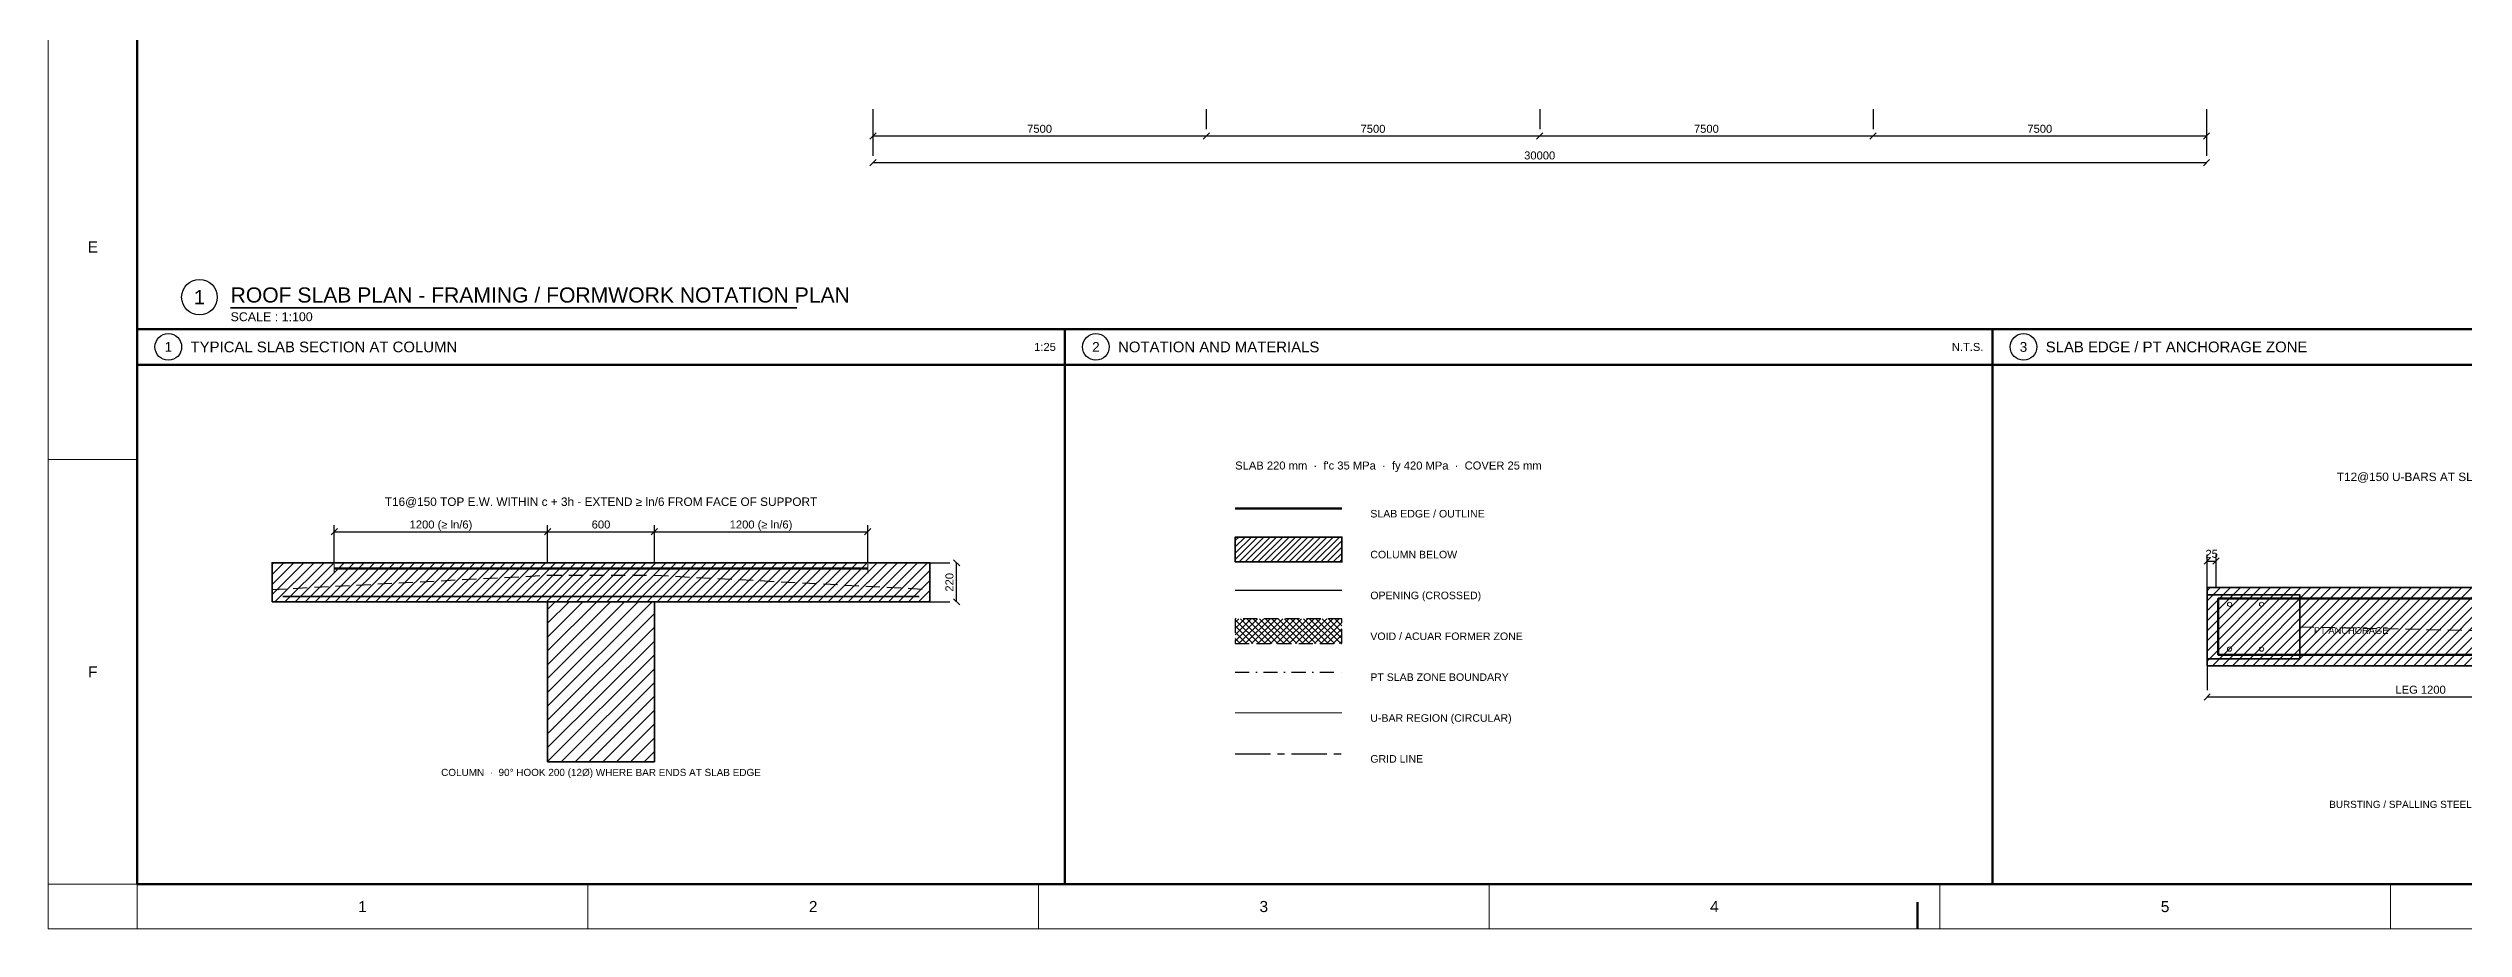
# Model space of a CAD drawing. Header units: millimetres. Extents: x 0 to 84100, y 0 to 59400.
# Drawn here: x 0 to 54336, y 0 to 19825 of the extents above; entities that cross this region are included whole.
import ezdxf
from ezdxf.enums import TextEntityAlignment as Align

# ---------------------------------------------------------------- set-up
doc = ezdxf.new("R2010")
doc.units = ezdxf.units.MM
doc.header["$LTSCALE"] = 25
for name, pattern in [('CENTER', [50.8, 31.75, -6.35, 6.35, -6.35]), ('DASHDOT', [25.4, 12.7, -6.35, 0, -6.35]), ('DASHED', [19.05, 12.7, -6.35])]:
    doc.linetypes.add(name, pattern=pattern)
doc.layers.get('0').update_dxf_attribs({"linetype": 'CONTINUOUS'})
for name, color, linetype in [('SPAN-CALLOUT', 3, 'CONTINUOUS'), ('SPAN-COL-HATCH', 8, 'CONTINUOUS'), ('SPAN-DETAIL', 7, 'CONTINUOUS'), ('SPAN-DETAIL-HATCH', 8, 'CONTINUOUS'), ('SPAN-DIM', 8, 'CONTINUOUS'), ('SPAN-GRID', 8, 'CENTER'), ('SPAN-OPENING', 6, 'CONTINUOUS'), ('SPAN-PT-TENDON', 3, 'CONTINUOUS'), ('SPAN-PT-ZONE', 4, 'DASHDOT'), ('SPAN-RB-TEXT', 7, 'CONTINUOUS'), ('SPAN-SHEET-NOTES', 7, 'CONTINUOUS'), ('SPAN-SHEET-TEXT', 2, 'CONTINUOUS'), ('SPAN-VOID', 30, 'DASHED'), ('SPAN-VOID-HATCH', 30, 'CONTINUOUS')]:
    doc.layers.add(name, color=color, linetype=linetype)
for name, color, linetype, lineweight in [('SPAN-COL', 7, 'CONTINUOUS', 35), ('SPAN-RB-BOT', 1, 'CONTINUOUS', 20), ('SPAN-RB-TOP', 5, 'CONTINUOUS', 20), ('SPAN-RB-UBAR', 6, 'CONTINUOUS', 20), ('SPAN-SHEET-FRAME', 7, 'CONTINUOUS', 50), ('SPAN-SHEET-TITLE', 7, 'CONTINUOUS', 25), ('SPAN-SLAB-EDGE', 3, 'CONTINUOUS', 35)]:
    doc.layers.add(name, color=color, linetype=linetype, lineweight=lineweight)
doc.styles.get("Standard").update_dxf_attribs({"font": 'arial.ttf'})

# ---------------------------------------------------------------- blocks, each defined once
blk = doc.blocks.new('FRAMING_FORMWORK_NOTATION_L02')
at = {"layer": 'SPAN-COL-HATCH'}
h = blk.add_hatch(dxfattribs=at)
h.set_pattern_fill('ANSI31', color=256, scale=31.496)
h.paths.add_polyline_path([(26700, 8260), (29100, 8260), (29100, 8820), (26700, 8820)])
at = {"layer": 'SPAN-DETAIL-HATCH'}
h = blk.add_hatch(dxfattribs=at)
h.set_pattern_fill('ANSI31', color=256, scale=50.394)
h.paths.add_polyline_path([(5033.333333, 7360), (19833.333333, 7360), (19833.333333, 8240), (5033.333333, 8240)])
h = blk.add_hatch(dxfattribs=at)
h.set_pattern_fill('ANSI31', color=256, scale=50.3937)
h.paths.add_polyline_path([(48566.666667, 5920), (62166.666667, 5920), (62166.666667, 7680), (48566.666667, 7680)])
h = blk.add_hatch(dxfattribs=at)
h.set_pattern_fill('ANSI31', color=256, scale=69.291)
h.paths.add_polyline_path([(11233.333333, 3760), (13633.333333, 3760), (13633.333333, 7360), (11233.333333, 7360)])
at = {"layer": 'SPAN-VOID-HATCH'}
h = blk.add_hatch(dxfattribs=at)
h.set_pattern_fill('ANSI37', color=256, scale=31.496)
h.paths.add_polyline_path([(26700, 6420), (29100, 6420), (29100, 6980), (26700, 6980)])
at = {"layer": 'SPAN-CALLOUT'}
for centre, radius in [((3400, 14220), 400), ((2700, 13100), 300), ((23566.666667, 13100), 300), ((44433.333333, 13100), 300)]:
    blk.add_circle(centre, radius, dxfattribs=at)
at = {"layer": 'SPAN-COL'}
blk.add_lwpolyline([(26700, 8260), (29100, 8260), (29100, 8820), (26700, 8820)], close=True, dxfattribs=at)
at = {"layer": 'SPAN-COL', "lineweight": 35}
blk.add_lwpolyline([(11233.333333, 3760), (13633.333333, 3760), (13633.333333, 7360), (11233.333333, 7360)], close=True, dxfattribs=at)
at = {"layer": 'SPAN-DETAIL', "lineweight": 35}
for points in [[(5033.333333, 7360), (19833.333333, 7360), (19833.333333, 8240), (5033.333333, 8240)], [(48566.666667, 5920), (62166.666667, 5920), (62166.666667, 7680), (48566.666667, 7680)]]:
    blk.add_lwpolyline(points, close=True, dxfattribs=at)
at = {"layer": 'SPAN-DIM'}
for p, q in [((18550, 18450), (18550, 18000)), ((18550, 18450), (18550, 17400)), ((26050, 18450), (26050, 18000)), ((26050, 18450), (26050, 18000)), ((33550, 18450), (33550, 18000)), ((33550, 18450), (33550, 18000)), ((41050, 18450), (41050, 18000)), ((41050, 18450), (41050, 18000)), ((48550, 18450), (48550, 18000)), ((48550, 18450), (48550, 17400)), ((18480, 17780), (18620, 17920)), ((18550, 17850), (26050, 17850)), ((25980, 17780), (26120, 17920)), ((25980, 17780), (26120, 17920)), ((26050, 17850), (33550, 17850)), ((33480, 17780), (33620, 17920)), ((33480, 17780), (33620, 17920)), ((33550, 17850), (41050, 17850)), ((40980, 17780), (41120, 17920)), ((40980, 17780), (41120, 17920)), ((41050, 17850), (48550, 17850)), ((48480, 17780), (48620, 17920)), ((18480, 17180), (18620, 17320)), ((18550, 17250), (48550, 17250)), ((48480, 17180), (48620, 17320)), ((6363.333333, 8870), (6503.333333, 9010)), ((6433.333333, 8240), (6433.333333, 9090)), ((6433.333333, 8940), (11233.333333, 8940)), ((11163.333333, 8870), (11303.333333, 9010)), ((11163.333333, 8870), (11303.333333, 9010)), ((11233.333333, 8240), (11233.333333, 9090)), ((11233.333333, 8240), (11233.333333, 9090)), ((11233.333333, 8940), (13633.333333, 8940)), ((13563.333333, 8870), (13703.333333, 9010)), ((13563.333333, 8870), (13703.333333, 9010)), ((13633.333333, 8240), (13633.333333, 9090)), ((13633.333333, 8240), (13633.333333, 9090)), ((13633.333333, 8940), (18433.333333, 8940)), ((18363.333333, 8870), (18503.333333, 9010)), ((18433.333333, 8240), (18433.333333, 9090)), ((19833.333333, 8240), (20283.333333, 8240)), ((20503.333333, 8170), (20363.333333, 8310)), ((20433.333333, 7360), (20433.333333, 8240)), ((48496.666667, 8210), (48636.666667, 8350)), ((48566.666667, 7680), (48566.666667, 8430)), ((48566.666667, 8280), (48766.666667, 8280)), ((48696.666667, 8210), (48836.666667, 8350)), ((48766.666667, 7680), (48766.666667, 8430)), ((19833.333333, 7360), (20283.333333, 7360)), ((20503.333333, 7290), (20363.333333, 7430)), ((48566.666667, 5920), (48566.666667, 5370)), ((48496.666667, 5150), (48636.666667, 5290)), ((48566.666667, 5220), (58166.666667, 5220))]:
    blk.add_line(p, q, dxfattribs=at)
at = {"layer": 'SPAN-GRID'}
blk.add_line((26700, 3940), (29100, 3940), dxfattribs=at)
at = {"layer": 'SPAN-OPENING'}
blk.add_line((26700, 7620), (29100, 7620), dxfattribs=at)
at = {"layer": 'SPAN-PT-TENDON', "linetype": 'DASHED'}
for points in [[(5033.333333, 7640), (11233.333333, 7960), (13633.333333, 7960), (19833.333333, 7640)], [(50646.666667, 6800), (62166.666667, 6560)]]:
    blk.add_lwpolyline(points, dxfattribs=at)
at = {"layer": 'SPAN-PT-TENDON', "lineweight": 35}
blk.add_lwpolyline([(48566.666667, 6080), (50646.666667, 6080), (50646.666667, 7520), (48566.666667, 7520)], close=True, dxfattribs=at)
at = {"layer": 'SPAN-PT-ZONE'}
blk.add_line((26700, 5780), (29100, 5780), dxfattribs=at)
at = {"layer": 'SPAN-RB-BOT', "lineweight": 35}
blk.add_line((5273.333333, 7484), (19593.333333, 7484), dxfattribs=at)
at = {"layer": 'SPAN-RB-TOP'}
for p, q in [((6433.333333, 8008), (6433.333333, 8208)), ((18433.333333, 8008), (18433.333333, 8208))]:
    blk.add_line(p, q, dxfattribs=at)
at = {"layer": 'SPAN-RB-TOP', "lineweight": 70}
blk.add_lwpolyline([(6433.333333, 8108), (18433.333333, 8108)], dxfattribs=at)
at = {"layer": 'SPAN-RB-UBAR'}
blk.add_line((26700, 4860), (29100, 4860), dxfattribs=at)
at = {"layer": 'SPAN-RB-UBAR', "lineweight": 70}
blk.add_lwpolyline([(58166.666667, 6168), (48814.666667, 6168), (48814.666667, 7432), (58166.666667, 7432)], dxfattribs=at)
at = {"layer": 'SPAN-RB-UBAR'}
for centre in [(49070.666667, 7304), (49790.666667, 7304), (49070.666667, 6296), (49790.666667, 6296)]:
    blk.add_circle(centre, 48, dxfattribs=at)
at = {"layer": 'SPAN-SHEET-FRAME'}
for p, q in [((2000, 13500), (64600, 13500)), ((2000, 12700), (22866.666667, 12700)), ((22866.666667, 12700), (43733.333333, 12700)), ((43733.333333, 12700), (64600, 12700)), ((42050, 0), (42050, 600))]:
    blk.add_line(p, q, dxfattribs=at)
at = {"layer": 'SPAN-SHEET-FRAME', "lineweight": 13}
for p, q in [((0, 10566.666667), (2000, 10566.666667)), ((0, 1000), (2000, 1000)), ((2000, 0), (2000, 1000)), ((12137.5, 0), (12137.5, 1000)), ((22275, 0), (22275, 1000)), ((32412.5, 0), (32412.5, 1000)), ((42550, 0), (42550, 1000)), ((52687.5, 0), (52687.5, 1000))]:
    blk.add_line(p, q, dxfattribs=at)
blk.add_lwpolyline([(0, 0), (84100, 0), (84100, 59400), (0, 59400)], close=True, dxfattribs=at)
at = {"layer": 'SPAN-SHEET-FRAME'}
for points in [[(2000, 1000), (83100, 1000), (83100, 58400), (2000, 58400)], [(2000, 1000), (22866.666667, 1000), (22866.666667, 13500), (2000, 13500)], [(22866.666667, 1000), (43733.333333, 1000), (43733.333333, 13500), (22866.666667, 13500)], [(43733.333333, 1000), (64600, 1000), (64600, 13500), (43733.333333, 13500)]]:
    blk.add_lwpolyline(points, close=True, dxfattribs=at)
at = {"layer": 'SPAN-SHEET-TITLE', "lineweight": 35}
blk.add_line((4100, 13980), (16840, 13980), dxfattribs=at)
at = {"layer": 'SPAN-SLAB-EDGE', "lineweight": 50}
blk.add_line((26700, 9460), (29100, 9460), dxfattribs=at)
at = {"layer": 'SPAN-VOID'}
blk.add_lwpolyline([(26700, 6420), (29100, 6420), (29100, 6980), (26700, 6980)], close=True, dxfattribs=at)
at = {"layer": 'SPAN-CALLOUT'}
for s, height, p in [('1', 320, (3400, 14220)), ('1', 220, (2700, 13100)), ('2', 220, (23566.666667, 13100)), ('3', 220, (44433.333333, 13100))]:
    blk.add_text(s, height=height, dxfattribs=at).set_placement(p, align=Align.MIDDLE_CENTER)
at = {"layer": 'SPAN-DIM'}
for s, p in [('7500', (22300, 17922)), ('7500', (29800, 17922)), ('7500', (37300, 17922)), ('7500', (44800, 17922)), ('30000', (33550, 17322)), ('1200 (≥ ln/6)', (8833.333333, 9012)), ('600', (12433.333333, 9012)), ('1200 (≥ ln/6)', (16033.333333, 9012)), ('25', (48666.666667, 8352)), ('LEG 1200', (53366.666667, 5292))]:
    blk.add_text(s, height=180, dxfattribs=at).set_placement(p, align=Align.CENTER)
blk.add_text('220', height=180, rotation=90, dxfattribs=at).set_placement((20361.333333, 7800), align=Align.CENTER)
at = {"layer": 'SPAN-PT-TENDON'}
blk.add_text('PT ANCHORAGE', height=150, dxfattribs=at).set_placement((50966.666667, 6640))
at = {"layer": 'SPAN-RB-TEXT'}
for s, p in [('T12@150 U-BARS AT SLAB EDGE + 2T12 T&B LONGITUDINAL', (55366.666667, 10080)), ('T16@150 TOP E.W. WITHIN c + 3h - EXTEND ≥ ln/6 FROM FACE OF SUPPORT', (12433.333333, 9520))]:
    blk.add_text(s, height=190, dxfattribs=at).set_placement(p, align=Align.CENTER)
at = {"layer": 'SPAN-SHEET-FRAME'}
for s, p in [('E', (1000, 15350)), ('F', (1000, 5783.333333)), ('1', (7068.75, 500)), ('2', (17206.25, 500)), ('3', (27343.75, 500)), ('4', (37481.25, 500)), ('5', (47618.75, 500))]:
    blk.add_text(s, height=250, dxfattribs=at).set_placement(p, align=Align.MIDDLE_CENTER)
at = {"layer": 'SPAN-SHEET-NOTES'}
for s, p in [('SLAB EDGE / OUTLINE', (29740, 9260)), ('COLUMN BELOW', (29740, 8340)), ('OPENING (CROSSED)', (29740, 7420)), ('VOID / ACUAR FORMER ZONE', (29740, 6500)), ('PT SLAB ZONE BOUNDARY', (29740, 5580)), ('U-BAR REGION (CIRCULAR)', (29740, 4660)), ('GRID LINE', (29740, 3740))]:
    blk.add_text(s, height=170, dxfattribs=at).set_placement(p)
for s, p in [('COLUMN  ·  90° HOOK 200 (12Ø) WHERE BAR ENDS AT SLAB EDGE', (12433.333333, 3440)), ('BURSTING / SPALLING STEEL AT PT ANCHORAGE ZONE, ALL FREE EDGES', (55366.666667, 2720))]:
    blk.add_text(s, height=160, dxfattribs=at).set_placement(p, align=Align.CENTER)
at = {"layer": 'SPAN-SHEET-TEXT'}
for s, height, p in [('ROOF SLAB PLAN - FRAMING / FORMWORK NOTATION PLAN', 340, (4100, 14100)), ("SLAB 220 mm  ·  f'c 35 MPa  ·  fy 420 MPa  ·  COVER 25 mm", 180, (26700, 10340))]:
    blk.add_text(s, height=height, dxfattribs=at).set_placement(p)
for s, p in [('TYPICAL SLAB SECTION AT COLUMN', (3200, 13100)), ('NOTATION AND MATERIALS', (24066.666667, 13100)), ('SLAB EDGE / PT ANCHORAGE ZONE', (44933.333333, 13100))]:
    blk.add_text(s, height=240, dxfattribs=at).set_placement(p, align=Align.MIDDLE_LEFT)
at = {"layer": 'SPAN-SHEET-TITLE'}
blk.add_text('SCALE : 1:100', height=200, dxfattribs=at).set_placement((4100, 13680))
for s, p in [('1:25', (22666.666667, 13100)), ('N.T.S.', (43533.333333, 13100))]:
    blk.add_text(s, height=180, dxfattribs=at).set_placement(p, align=Align.MIDDLE_RIGHT)

msp = doc.modelspace()

# ---------------------------------------------------------------- block references
msp.add_blockref('FRAMING_FORMWORK_NOTATION_L02', (0, 0))

doc.saveas('drawing.dxf')
